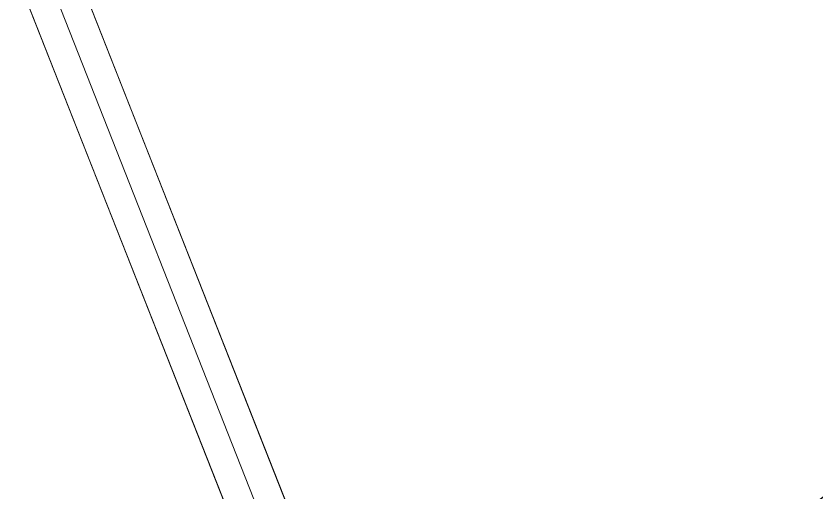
# Model space of a CAD drawing. Header units: inches. Extents: x 11 to 371, y 57 to 381.
# Drawn here: x 27.465 to 30.95, y 130.49 to 132.564 of the extents above; entities that cross this region are included whole.
import ezdxf

# ---------------------------------------------------------------- set-up
doc = ezdxf.new("R2010")
doc.units = ezdxf.units.IN
doc.header["$MEASUREMENT"] = 0
doc.layers.add('Equip', color=2, linetype='Continuous')
doc.layers.add('Stove', color=5, linetype='Continuous', lineweight=9)

# ---------------------------------------------------------------- blocks, each defined once
blk = doc.blocks.new('Range-Classic-D_83880-_3D_0')
blk.add_line((-6.0569, -18.0032, 37.0625), (-0.5, -15.8125, 37.0625))
for points in [[(-14.9375, 0, 2), (14.9375, 0, 2), (14.9375, -24.3125, 2), (-14.9375, -24.3125, 2)], [(-14.9375, 0, 35.5625), (-14.9375, -24.3125, 35.5625), (14.9375, -24.3125, 35.5625), (14.9375, 0, 35.5625)], [(-6.0917, -17.8826, 36.5625), (-6.0917, -17.8826, 37.0625), (-0.5, -15.6781, 37.0625), (-0.5, -15.6781, 36.5625)], [(-0.5, -15.9469, 36.5625), (-0.5, -15.9469, 37.0625), (-6, -18.1151, 37.0625), (-6, -18.1151, 36.5625)], [(-6.2214, -19.2274, 37.0625), (-3.0951, -23.5, 37.0625), (-3.0951, -23.5, 36.5625), (-6.2214, -19.2274, 36.5625)], [(-3.4049, -23.5, 37.0625), (-6.4232, -19.375, 37.0625), (-6.4232, -19.375, 36.5625), (-3.4049, -23.5, 36.5625)]]:
    blk.add_3dface(points)
for points, invisible_edges in [([(-0.5, -15.9469, 36.5625), (-6, -18.1151, 36.5625), (-6.0917, -17.8826, 36.5625), (-0.5, -15.6781, 36.5625)], 8), ([(-6.0917, -17.8826, 37.0625), (-6, -18.1151, 37.0625), (-0.5, -15.9469, 37.0625), (-0.5, -15.6781, 37.0625)], 4), ([(-3.4049, -23.5, 36.5625), (-6.4232, -19.375, 36.5625), (-6.2214, -19.2274, 36.5625), (-3.0951, -23.5, 36.5625)], 8), ([(-3.4049, -23.5, 37.0625), (-3.0951, -23.5, 37.0625), (-6.2214, -19.2274, 37.0625), (-6.4232, -19.375, 37.0625)], 1)]:
    blk.add_3dface(points, dxfattribs=dict(invisible_edges=invisible_edges))
blk = doc.blocks.new('Millennia 36 Wall Hood - Model MH3612S 1292842009')
mesh = blk.add_polyface()
corners = [(35.835, -25.46), (0.04, -25.46), (0.04, -22.2069), (35.1833, -22.2069), (35.1833, -0.41), (35.1803, 0), (35.835, 0), (35.835, -0.41)]
mesh.append_faces([[corners[k] for k in face] for face in [(0, 6, 7)]], dxfattribs={"vtx0": -1})
mesh.append_faces([[corners[k] for k in face] for face in [(0, 2, 3), (0, 3, 4), (0, 4, 5), (0, 5, 6)]], dxfattribs={"vtx0": -1, "vtx2": -1})
mesh.append_faces([[corners[k] for k in face] for face in [(0, 1, 2)]], dxfattribs={"vtx2": -1})
mesh = blk.add_polyface()
corners = [(35.835, -25.4662, 1.5838), (35.835, -11.9116, 11.9756), (0.04, -11.9116, 11.9756), (0.04, -25.4662, 1.5838)]
mesh.append_faces([[corners[k] for k in face] for face in [(0, 1, 2, 3)]])
mesh = blk.add_polyface()
corners = [(35.1033, -22.2069, 1.7497), (0.7717, -22.2069, 1.7497), (0.7717, -12.4139, 1.7497), (35.1033, -12.4139, 1.7497)]
mesh.append_faces([[corners[k] for k in face] for face in [(0, 1, 2, 3)]])

msp = doc.modelspace()

# ---------------------------------------------------------------- block references
at = {"layer": 'Equip', "xscale": 0.83, "rotation": 90}
msp.add_blockref('Millennia 36 Wall Hood - Model MH3612S 1292842009', (10.6865, 121, 57.04), dxfattribs=at)
at = {"layer": 'Stove', "rotation": 90}
msp.add_blockref('Range-Classic-D_83880-_3D_0', (10.7265, 135.9375), dxfattribs=at)

doc.saveas('drawing.dxf')
